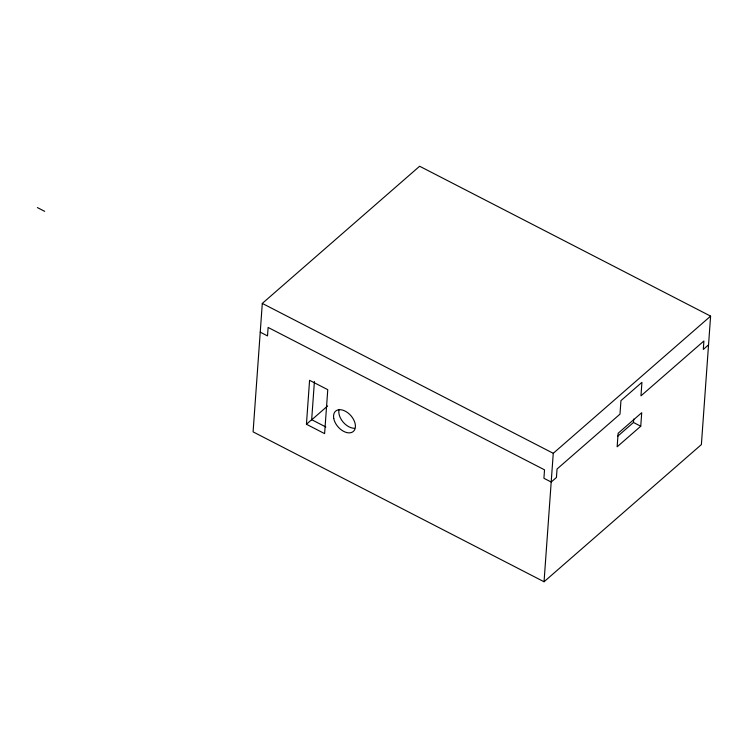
<?xml version="1.0" encoding="UTF-8"?>
<svg xmlns="http://www.w3.org/2000/svg" width="748" height="748" viewBox="0 0 748 748"><rect width="100%" height="100%" fill="white"/><g stroke="black" fill="none" stroke-linecap="round" stroke-linejoin="round"><path stroke-width="1.12" d="M262.296 303.417L253.086 431.867L544.048 581.757L701.39 444.583L710.6 316.133L419.637 166.243L262.296 303.417L553.258 453.307L544.048 581.757M306.428 424.256L309.579 380.311L327.764 389.68L324.613 433.625L306.428 424.256L311.673 419.684L314.412 381.517M617.736 436.196L633.472 422.48L633.715 419.095M640.746 426.229L641.719 412.7L618.119 433.279L617.147 446.799L640.746 426.229L633.472 422.48M311.776 419.768L327.605 405.968M553.258 453.307L710.6 316.133M708.543 344.865L703.298 349.438L703.905 340.985L640.961 395.86L641.934 382.34L620.952 400.629L619.989 414.149L557.045 469.015L556.447 477.467L551.201 482.039L543.927 478.29L544.525 469.838L268.111 327.446L267.513 335.899L260.239 332.149M37.4 207.589L44.674 211.338M311.673 419.684L325.819 426.968M354.561 428.305A13.473 8.518 48.9 0 1 342.874 421.788A13.473 8.518 48.9 0 1 339.115 409.408M333.758 418.478A13.473 8.518 48.9 0 0 351.691 432.428A13.473 8.518 48.9 0 0 348.016 412.943A13.473 8.518 48.9 0 0 333.758 418.478"/></g></svg>
